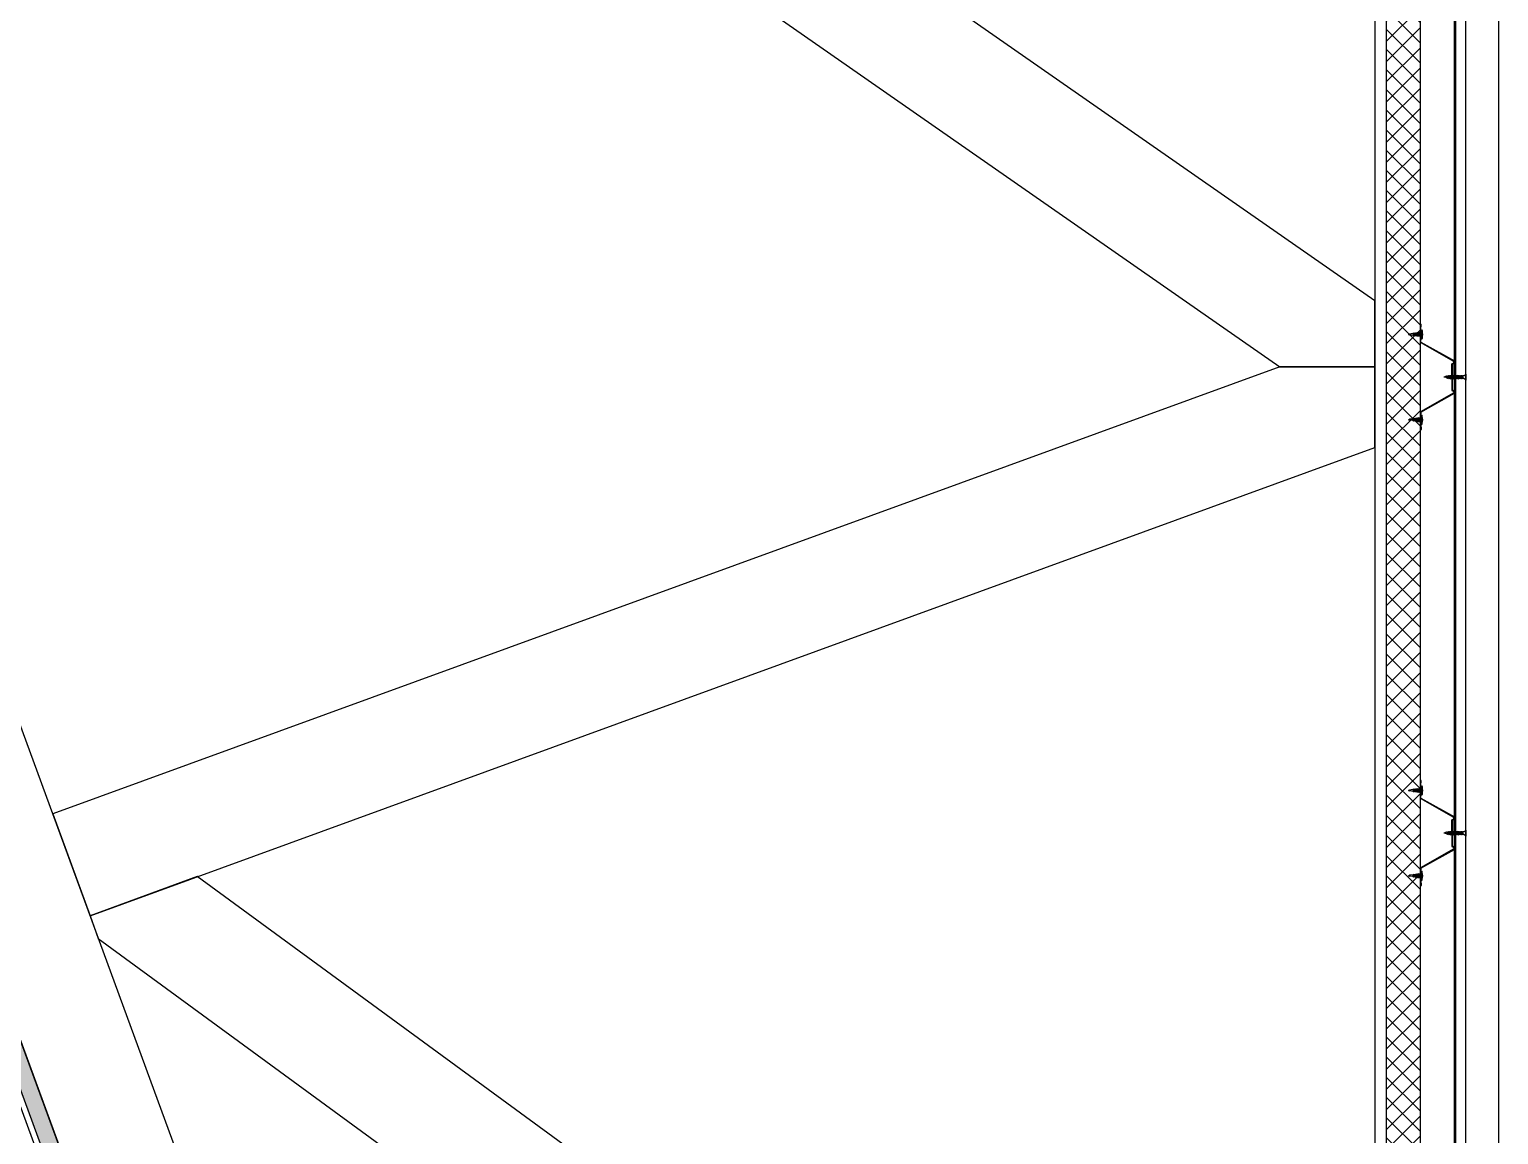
# Model space of a CAD drawing. Header units: inches. Extents: x 203 to 1065, y -1127 to 921.
# Drawn here: x 358.001 to 359.29, y 896.768 to 897.738 of the extents above; entities that cross this region are included whole.
import ezdxf

# ---------------------------------------------------------------- set-up
doc = ezdxf.new("R2010")
doc.units = ezdxf.units.IN
doc.header["$MEASUREMENT"] = 0
doc.linetypes.add('CONTINUA', pattern=[0])
for name, color, linetype in [('CORTE MUROS', 4, 'CONTINUA'), ('CORTE PERFILES Y CERCHA', 3, 'CONTINUA'), ('CORTE PROY', 8, 'CONTINUA')]:
    doc.layers.add(name, color=color, linetype=linetype)

msp = doc.modelspace()

# ---------------------------------------------------------------- hatches: boundary and pattern name
at = {"layer": 'CORTE MUROS', "ltscale": 0.5}
h = msp.add_hatch(dxfattribs=at)
h.set_pattern_fill('ANSI38', color=252, scale=0.05, angle=90.1237, style=0)
h.set_pattern_definition([(135.1236939, (356.129718, 445.1284), (-0.00440986616, -0.004428948005), []), (225.1236939, (356.129718, 445.1284), (-0.00439078432, -0.01326776217), [0.015625, -0.009375])])
h.paths.add_polyline_path([(357.3146, 898.7036), (357.3005, 898.6984), (359.2295, 893.4341), (359.2436, 893.4392)])
at = {"layer": 'CORTE PERFILES Y CERCHA', "ltscale": 0.5}
h = msp.add_hatch(dxfattribs=at)
h.set_pattern_fill('_USER', color=251, scale=0.0125, angle=135, style=0, double=1, pattern_type=0)
h.set_pattern_definition([(135, (330.638395, 601.799274), (-0.00883883476, -0.00883883476), []), (225, (330.638395, 601.799274), (0.00883883476, -0.00883883476), [])])
h.paths.add_polyline_path([(359.1912, 903.7976), (359.1912, 893.6096), (359.2212, 893.6096), (359.2212, 903.7976)])

# ---------------------------------------------------------------- linework, layer by layer
at = {"layer": 'CORTE MUROS'}
msp.add_lwpolyline([(357.3146, 898.7036), (357.3005, 898.6984), (359.2295, 893.4341), (359.2436, 893.4392), (357.3146, 898.7036)], dxfattribs=at)
msp.add_lwpolyline([(357.2423, 898.6771), (359.209, 893.3099), (359.2625, 893.3295), (357.2958, 898.6967)], close=True, dxfattribs=at)
at = {"layer": 'CORTE PERFILES Y CERCHA', "color": 2}
for p, q in [((359.2512, 893.6933), (359.2512, 903.7139)), ((359.2522, 893.6933), (359.2522, 903.7139)), ((359.2612, 893.6933), (359.2612, 903.7139))]:
    msp.add_line(p, q, dxfattribs=at)
at = {"layer": 'CORTE PERFILES Y CERCHA'}
for p, q in [((359.2212, 897.4714), (359.2212, 897.4784)), ((359.2216, 897.4715), (359.2216, 897.4784)), ((359.2216, 897.4784), (359.2216, 897.4784)), ((359.2216, 897.4765), (359.2216, 897.4784)), ((359.222, 897.4765), (359.222, 897.4784)), ((359.2147, 897.4707), (359.2109, 897.4699)), ((359.2109, 897.4699), (359.2116, 897.4703)), ((359.2116, 897.4699), (359.2109, 897.4699)), ((359.2109, 897.4699), (359.2116, 897.4695)), ((359.2147, 897.4707), (359.2116, 897.4703)), ((359.2116, 897.4695), (359.2116, 897.4699)), ((359.215, 897.4691), (359.2116, 897.4695)), ((359.2151, 897.471), (359.2147, 897.4707)), ((359.2147, 897.4707), (359.215, 897.4691)), ((359.2155, 897.4688), (359.215, 897.4691)), ((359.2151, 897.471), (359.2155, 897.4708)), ((359.2155, 897.4688), (359.2151, 897.471)), ((359.2164, 897.4709), (359.2155, 897.4708)), ((359.2155, 897.4708), (359.216, 897.469)), ((359.2155, 897.4688), (359.216, 897.469)), ((359.2169, 897.4689), (359.216, 897.469)), ((359.2168, 897.4713), (359.2164, 897.4709)), ((359.2164, 897.4709), (359.2169, 897.4689)), ((359.2168, 897.4713), (359.2173, 897.471)), ((359.2174, 897.4685), (359.2168, 897.4713)), ((359.2174, 897.4685), (359.2169, 897.4689)), ((359.2182, 897.4711), (359.2173, 897.471)), ((359.2173, 897.471), (359.2178, 897.4688)), ((359.2174, 897.4685), (359.2178, 897.4688)), ((359.2187, 897.4687), (359.2178, 897.4688)), ((359.2186, 897.4716), (359.2182, 897.4711)), ((359.2182, 897.4711), (359.2187, 897.4687)), ((359.2186, 897.4716), (359.219, 897.4712)), ((359.2192, 897.4682), (359.2186, 897.4716)), ((359.2192, 897.4682), (359.2187, 897.4687)), ((359.22, 897.4713), (359.219, 897.4712)), ((359.219, 897.4712), (359.2197, 897.4686)), ((359.2192, 897.4682), (359.2197, 897.4686)), ((359.2207, 897.4685), (359.2197, 897.4686)), ((359.2204, 897.4719), (359.22, 897.4713)), ((359.22, 897.4713), (359.2207, 897.4685)), ((359.2204, 897.4719), (359.2208, 897.4714)), ((359.2211, 897.4679), (359.2204, 897.4719)), ((359.2211, 897.4679), (359.2207, 897.4685)), ((359.2216, 897.4715), (359.2208, 897.4714)), ((359.2208, 897.4714), (359.2216, 897.4684)), ((359.2211, 897.4679), (359.2216, 897.4684)), ((359.2212, 897.4628), (359.2212, 897.468)), ((359.2216, 897.4765), (359.222, 897.4765)), ((359.222, 897.4734), (359.2216, 897.4729)), ((359.2216, 897.4715), (359.2216, 897.4729)), ((359.2216, 897.4715), (359.2216, 897.4684)), ((359.2216, 897.4631), (359.2216, 897.4684)), ((359.2216, 897.4669), (359.2216, 897.4684)), ((359.222, 897.4665), (359.2216, 897.4669)), ((359.222, 897.4734), (359.222, 897.4665)), ((359.2221, 897.4735), (359.2221, 897.4664)), ((359.2229, 897.4735), (359.2229, 897.4664)), ((359.2234, 897.4699), (359.2229, 897.4699)), ((359.2442, 897.4333), (359.2419, 897.4325)), ((359.2446, 897.4336), (359.2443, 897.4333)), ((359.2443, 897.4333), (359.2447, 897.4316)), ((359.2446, 897.4336), (359.2449, 897.4335)), ((359.245, 897.4312), (359.2446, 897.4336)), ((359.245, 897.4312), (359.2447, 897.4316)), ((359.2455, 897.4337), (359.2449, 897.4335)), ((359.2449, 897.4335), (359.2453, 897.4316)), ((359.245, 897.4312), (359.2453, 897.4316)), ((359.2461, 897.4314), (359.2453, 897.4316)), ((359.2458, 897.434), (359.2455, 897.4337)), ((359.2455, 897.4337), (359.2461, 897.4314)), ((359.2458, 897.434), (359.2462, 897.4337)), ((359.2464, 897.431), (359.2458, 897.434)), ((359.2464, 897.431), (359.2461, 897.4314)), ((359.2462, 897.4337), (359.2467, 897.4314)), ((359.2468, 897.4337), (359.2462, 897.4337)), ((359.2464, 897.431), (359.2467, 897.4314)), ((359.2474, 897.4314), (359.2467, 897.4314)), ((359.2472, 897.434), (359.2468, 897.4337)), ((359.2468, 897.4337), (359.2474, 897.4314)), ((359.2472, 897.434), (359.2475, 897.4337)), ((359.2477, 897.431), (359.2472, 897.434)), ((359.2477, 897.431), (359.2474, 897.4314)), ((359.2475, 897.4337), (359.2481, 897.4314)), ((359.2482, 897.4337), (359.2475, 897.4337)), ((359.2477, 897.431), (359.2481, 897.4314)), ((359.2487, 897.4314), (359.2481, 897.4314)), ((359.2485, 897.434), (359.2482, 897.4337)), ((359.2482, 897.4337), (359.2487, 897.4314)), ((359.2485, 897.434), (359.2489, 897.4337)), ((359.2491, 897.431), (359.2485, 897.434)), ((359.2491, 897.431), (359.2487, 897.4314)), ((359.2489, 897.4337), (359.2494, 897.4314)), ((359.2495, 897.4337), (359.2489, 897.4337)), ((359.2491, 897.431), (359.2494, 897.4314)), ((359.2501, 897.4314), (359.2494, 897.4314)), ((359.2499, 897.434), (359.2495, 897.4337)), ((359.2495, 897.4337), (359.2501, 897.4314)), ((359.2499, 897.434), (359.2502, 897.4337)), ((359.2504, 897.431), (359.2499, 897.434)), ((359.2504, 897.431), (359.2501, 897.4314)), ((359.2502, 897.4337), (359.2508, 897.4314)), ((359.2509, 897.4337), (359.2502, 897.4337)), ((359.2504, 897.431), (359.2508, 897.4314)), ((359.2514, 897.4314), (359.2508, 897.4314)), ((359.2512, 897.434), (359.2509, 897.4337)), ((359.2509, 897.4337), (359.2514, 897.4314)), ((359.2512, 897.434), (359.2516, 897.4337)), ((359.2518, 897.431), (359.2512, 897.434)), ((359.2518, 897.431), (359.2514, 897.4314)), ((359.2516, 897.4337), (359.2521, 897.4314)), ((359.2523, 897.4337), (359.2516, 897.4337)), ((359.2518, 897.431), (359.2521, 897.4314)), ((359.2528, 897.4314), (359.2521, 897.4314)), ((359.2528, 897.4314), (359.2521, 897.4314)), ((359.2526, 897.434), (359.2523, 897.4337)), ((359.2523, 897.4337), (359.2528, 897.4314)), ((359.2523, 897.4337), (359.2528, 897.4314)), ((359.2526, 897.434), (359.253, 897.4337)), ((359.2532, 897.431), (359.2526, 897.434)), ((359.2532, 897.431), (359.2528, 897.4314)), ((359.253, 897.4337), (359.2535, 897.4314)), ((359.2536, 897.4337), (359.253, 897.4337)), ((359.2532, 897.431), (359.2535, 897.4314)), ((359.2542, 897.4314), (359.2535, 897.4314)), ((359.254, 897.434), (359.2536, 897.4337)), ((359.2536, 897.4337), (359.2542, 897.4314)), ((359.2536, 897.4337), (359.2542, 897.4314)), ((359.2536, 897.4337), (359.2542, 897.4314)), ((359.254, 897.434), (359.2543, 897.4337)), ((359.2545, 897.431), (359.254, 897.434)), ((359.2545, 897.431), (359.2542, 897.4314)), ((359.2543, 897.4337), (359.2549, 897.4314)), ((359.255, 897.4337), (359.2543, 897.4337)), ((359.2545, 897.431), (359.2549, 897.4314)), ((359.2555, 897.4314), (359.2549, 897.4314)), ((359.2553, 897.434), (359.255, 897.4337)), ((359.255, 897.4337), (359.2555, 897.4314)), ((359.255, 897.4337), (359.2555, 897.4314)), ((359.255, 897.4337), (359.2555, 897.4314)), ((359.2553, 897.434), (359.2557, 897.4337)), ((359.2559, 897.431), (359.2553, 897.434)), ((359.2559, 897.431), (359.2555, 897.4314)), ((359.2557, 897.4337), (359.2562, 897.4314)), ((359.2563, 897.4337), (359.2557, 897.4337)), ((359.2559, 897.431), (359.2562, 897.4314)), ((359.2569, 897.4314), (359.2562, 897.4314)), ((359.2567, 897.434), (359.2563, 897.4337)), ((359.2563, 897.4337), (359.2569, 897.4314)), ((359.2567, 897.434), (359.257, 897.4337)), ((359.2572, 897.431), (359.2567, 897.434)), ((359.2572, 897.431), (359.2569, 897.4314)), ((359.2572, 897.431), (359.2569, 897.4314)), ((359.257, 897.4337), (359.2576, 897.4314)), ((359.2577, 897.4337), (359.257, 897.4337)), ((359.2572, 897.431), (359.2576, 897.4314)), ((359.2572, 897.431), (359.2576, 897.4314)), ((359.2582, 897.4314), (359.2576, 897.4314)), ((359.258, 897.434), (359.2577, 897.4337)), ((359.2577, 897.4337), (359.2582, 897.4314)), ((359.258, 897.434), (359.2584, 897.4337)), ((359.2586, 897.431), (359.258, 897.434)), ((359.2586, 897.431), (359.2582, 897.4314)), ((359.2586, 897.431), (359.2582, 897.4314)), ((359.2583, 897.4337), (359.2589, 897.4314)), ((359.2596, 897.4337), (359.2583, 897.4337)), ((359.2589, 897.4337), (359.2584, 897.4337)), ((359.2586, 897.431), (359.2589, 897.4314)), ((359.2586, 897.431), (359.2589, 897.4314)), ((359.2595, 897.4314), (359.2589, 897.4314)), ((359.2596, 897.4314), (359.2589, 897.4314)), ((359.2612, 897.4351), (359.2596, 897.4337)), ((359.2612, 897.4299), (359.2596, 897.4314)), ((359.2612, 897.4325), (359.2608, 897.4325)), ((359.2612, 897.4351), (359.2612, 897.4299)), ((359.2212, 897.4022), (359.2212, 897.3971)), ((359.2216, 897.4019), (359.2216, 897.3967)), ((359.2109, 897.3951), (359.2116, 897.3956)), ((359.2116, 897.3951), (359.2109, 897.3951)), ((359.2109, 897.3951), (359.2116, 897.3947)), ((359.2147, 897.3944), (359.2109, 897.3951)), ((359.215, 897.3959), (359.2116, 897.3956)), ((359.2116, 897.3956), (359.2116, 897.3951)), ((359.2147, 897.3944), (359.2116, 897.3947)), ((359.2147, 897.3944), (359.215, 897.3959)), ((359.2151, 897.394), (359.2147, 897.3944)), ((359.2155, 897.3963), (359.215, 897.3959)), ((359.2155, 897.3963), (359.2151, 897.394)), ((359.2151, 897.394), (359.2155, 897.3943)), ((359.2155, 897.3963), (359.216, 897.396)), ((359.2155, 897.3943), (359.216, 897.396)), ((359.2164, 897.3942), (359.2155, 897.3943)), ((359.2169, 897.3961), (359.216, 897.396)), ((359.2164, 897.3942), (359.2169, 897.3961)), ((359.2168, 897.3937), (359.2164, 897.3942)), ((359.2174, 897.3966), (359.2168, 897.3937)), ((359.2168, 897.3937), (359.2173, 897.3941)), ((359.2174, 897.3966), (359.2169, 897.3961)), ((359.2173, 897.3941), (359.2178, 897.3963)), ((359.2182, 897.394), (359.2173, 897.3941)), ((359.2174, 897.3966), (359.2178, 897.3963)), ((359.2187, 897.3964), (359.2178, 897.3963)), ((359.2182, 897.394), (359.2187, 897.3964)), ((359.2186, 897.3934), (359.2182, 897.394)), ((359.2192, 897.3968), (359.2186, 897.3934)), ((359.2186, 897.3934), (359.219, 897.3939)), ((359.2192, 897.3968), (359.2187, 897.3964)), ((359.219, 897.3939), (359.2197, 897.3965)), ((359.22, 897.3938), (359.219, 897.3939)), ((359.2192, 897.3968), (359.2197, 897.3965)), ((359.2207, 897.3966), (359.2197, 897.3965)), ((359.22, 897.3938), (359.2207, 897.3966)), ((359.2204, 897.3931), (359.22, 897.3938)), ((359.2211, 897.3971), (359.2204, 897.3931)), ((359.2204, 897.3931), (359.2208, 897.3937)), ((359.2211, 897.3971), (359.2207, 897.3966)), ((359.2208, 897.3937), (359.2216, 897.3967)), ((359.2216, 897.3936), (359.2208, 897.3937)), ((359.2211, 897.3971), (359.2216, 897.3967)), ((359.2212, 897.3936), (359.2212, 897.3867)), ((359.222, 897.3986), (359.2216, 897.3981)), ((359.2216, 897.3981), (359.2216, 897.3921)), ((359.2216, 897.3936), (359.2216, 897.3967)), ((359.2216, 897.3936), (359.2216, 897.3867)), ((359.222, 897.3917), (359.2216, 897.3921)), ((359.2216, 897.3886), (359.2216, 897.3867)), ((359.2216, 897.3886), (359.222, 897.3886)), ((359.222, 897.3917), (359.222, 897.3986)), ((359.222, 897.3886), (359.222, 897.3867)), ((359.2221, 897.3916), (359.2221, 897.3987)), ((359.2229, 897.3916), (359.2229, 897.3987)), ((359.2234, 897.3951), (359.2229, 897.3951)), ((359.2216, 897.3867), (359.2216, 897.3867)), ((359.2212, 897.0714), (359.2212, 897.0784)), ((359.2216, 897.0715), (359.2216, 897.0784)), ((359.2216, 897.0784), (359.2216, 897.0784)), ((359.2216, 897.0765), (359.2216, 897.0784)), ((359.222, 897.0765), (359.222, 897.0784)), ((359.2147, 897.0707), (359.2109, 897.0699)), ((359.2109, 897.0699), (359.2116, 897.0703)), ((359.2116, 897.0699), (359.2109, 897.0699)), ((359.2109, 897.0699), (359.2116, 897.0695)), ((359.2147, 897.0707), (359.2116, 897.0703)), ((359.2116, 897.0695), (359.2116, 897.0699)), ((359.215, 897.0691), (359.2116, 897.0695)), ((359.2151, 897.071), (359.2147, 897.0707)), ((359.2147, 897.0707), (359.215, 897.0691)), ((359.2155, 897.0688), (359.215, 897.0691)), ((359.2151, 897.071), (359.2155, 897.0708)), ((359.2155, 897.0688), (359.2151, 897.071)), ((359.2164, 897.0709), (359.2155, 897.0708)), ((359.2155, 897.0708), (359.216, 897.069)), ((359.2155, 897.0688), (359.216, 897.069)), ((359.2169, 897.0689), (359.216, 897.069)), ((359.2168, 897.0713), (359.2164, 897.0709)), ((359.2164, 897.0709), (359.2169, 897.0689)), ((359.2168, 897.0713), (359.2173, 897.071)), ((359.2174, 897.0685), (359.2168, 897.0713)), ((359.2174, 897.0685), (359.2169, 897.0689)), ((359.2182, 897.0711), (359.2173, 897.071)), ((359.2173, 897.071), (359.2178, 897.0688)), ((359.2174, 897.0685), (359.2178, 897.0688)), ((359.2187, 897.0687), (359.2178, 897.0688)), ((359.2186, 897.0716), (359.2182, 897.0711)), ((359.2182, 897.0711), (359.2187, 897.0687)), ((359.2186, 897.0716), (359.219, 897.0712)), ((359.2192, 897.0682), (359.2186, 897.0716)), ((359.2192, 897.0682), (359.2187, 897.0687)), ((359.22, 897.0713), (359.219, 897.0712)), ((359.219, 897.0712), (359.2197, 897.0686)), ((359.2192, 897.0682), (359.2197, 897.0686)), ((359.2207, 897.0685), (359.2197, 897.0686)), ((359.2204, 897.0719), (359.22, 897.0713)), ((359.22, 897.0713), (359.2207, 897.0685)), ((359.2204, 897.0719), (359.2208, 897.0714)), ((359.2211, 897.0679), (359.2204, 897.0719)), ((359.2211, 897.0679), (359.2207, 897.0685)), ((359.2216, 897.0715), (359.2208, 897.0714)), ((359.2208, 897.0714), (359.2216, 897.0684)), ((359.2211, 897.0679), (359.2216, 897.0684)), ((359.2212, 897.0628), (359.2212, 897.068)), ((359.2216, 897.0765), (359.222, 897.0765)), ((359.222, 897.0734), (359.2216, 897.0729)), ((359.2216, 897.0715), (359.2216, 897.0729)), ((359.2216, 897.0715), (359.2216, 897.0684)), ((359.2216, 897.0631), (359.2216, 897.0684)), ((359.2216, 897.0669), (359.2216, 897.0684)), ((359.222, 897.0665), (359.2216, 897.0669)), ((359.222, 897.0734), (359.222, 897.0665)), ((359.2221, 897.0735), (359.2221, 897.0664)), ((359.2229, 897.0735), (359.2229, 897.0664)), ((359.2234, 897.0699), (359.2229, 897.0699)), ((359.2442, 897.0333), (359.2419, 897.0325)), ((359.2446, 897.0336), (359.2443, 897.0333)), ((359.2443, 897.0333), (359.2447, 897.0316)), ((359.2446, 897.0336), (359.2449, 897.0335)), ((359.245, 897.0312), (359.2446, 897.0336)), ((359.245, 897.0312), (359.2447, 897.0316)), ((359.2455, 897.0337), (359.2449, 897.0335)), ((359.2449, 897.0335), (359.2453, 897.0316)), ((359.245, 897.0312), (359.2453, 897.0316)), ((359.2461, 897.0314), (359.2453, 897.0316)), ((359.2458, 897.034), (359.2455, 897.0337)), ((359.2455, 897.0337), (359.2461, 897.0314)), ((359.2458, 897.034), (359.2462, 897.0337)), ((359.2464, 897.031), (359.2458, 897.034)), ((359.2464, 897.031), (359.2461, 897.0314)), ((359.2462, 897.0337), (359.2467, 897.0314)), ((359.2468, 897.0337), (359.2462, 897.0337)), ((359.2464, 897.031), (359.2467, 897.0314)), ((359.2474, 897.0314), (359.2467, 897.0314)), ((359.2472, 897.034), (359.2468, 897.0337)), ((359.2468, 897.0337), (359.2474, 897.0314)), ((359.2472, 897.034), (359.2475, 897.0337)), ((359.2477, 897.031), (359.2472, 897.034)), ((359.2477, 897.031), (359.2474, 897.0314)), ((359.2475, 897.0337), (359.2481, 897.0314)), ((359.2482, 897.0337), (359.2475, 897.0337)), ((359.2477, 897.031), (359.2481, 897.0314)), ((359.2487, 897.0314), (359.2481, 897.0314)), ((359.2485, 897.034), (359.2482, 897.0337)), ((359.2482, 897.0337), (359.2487, 897.0314)), ((359.2485, 897.034), (359.2489, 897.0337)), ((359.2491, 897.031), (359.2485, 897.034)), ((359.2491, 897.031), (359.2487, 897.0314)), ((359.2489, 897.0337), (359.2494, 897.0314)), ((359.2495, 897.0337), (359.2489, 897.0337)), ((359.2491, 897.031), (359.2494, 897.0314)), ((359.2501, 897.0314), (359.2494, 897.0314)), ((359.2499, 897.034), (359.2495, 897.0337)), ((359.2495, 897.0337), (359.2501, 897.0314)), ((359.2499, 897.034), (359.2502, 897.0337)), ((359.2504, 897.031), (359.2499, 897.034)), ((359.2504, 897.031), (359.2501, 897.0314)), ((359.2502, 897.0337), (359.2508, 897.0314)), ((359.2509, 897.0337), (359.2502, 897.0337)), ((359.2504, 897.031), (359.2508, 897.0314)), ((359.2514, 897.0314), (359.2508, 897.0314)), ((359.2512, 897.034), (359.2509, 897.0337)), ((359.2509, 897.0337), (359.2514, 897.0314)), ((359.2512, 897.034), (359.2516, 897.0337)), ((359.2518, 897.031), (359.2512, 897.034)), ((359.2518, 897.031), (359.2514, 897.0314)), ((359.2516, 897.0337), (359.2521, 897.0314)), ((359.2523, 897.0337), (359.2516, 897.0337)), ((359.2518, 897.031), (359.2521, 897.0314)), ((359.2528, 897.0314), (359.2521, 897.0314)), ((359.2528, 897.0314), (359.2521, 897.0314)), ((359.2526, 897.034), (359.2523, 897.0337)), ((359.2523, 897.0337), (359.2528, 897.0314)), ((359.2523, 897.0337), (359.2528, 897.0314)), ((359.2526, 897.034), (359.253, 897.0337)), ((359.2532, 897.031), (359.2526, 897.034)), ((359.2532, 897.031), (359.2528, 897.0314)), ((359.253, 897.0337), (359.2535, 897.0314)), ((359.2536, 897.0337), (359.253, 897.0337)), ((359.2532, 897.031), (359.2535, 897.0314)), ((359.2542, 897.0314), (359.2535, 897.0314)), ((359.254, 897.034), (359.2536, 897.0337)), ((359.2536, 897.0337), (359.2542, 897.0314)), ((359.2536, 897.0337), (359.2542, 897.0314)), ((359.2536, 897.0337), (359.2542, 897.0314)), ((359.254, 897.034), (359.2543, 897.0337)), ((359.2545, 897.031), (359.254, 897.034)), ((359.2545, 897.031), (359.2542, 897.0314)), ((359.2543, 897.0337), (359.2549, 897.0314)), ((359.255, 897.0337), (359.2543, 897.0337)), ((359.2545, 897.031), (359.2549, 897.0314)), ((359.2555, 897.0314), (359.2549, 897.0314)), ((359.2553, 897.034), (359.255, 897.0337)), ((359.255, 897.0337), (359.2555, 897.0314)), ((359.255, 897.0337), (359.2555, 897.0314)), ((359.255, 897.0337), (359.2555, 897.0314)), ((359.2553, 897.034), (359.2557, 897.0337)), ((359.2559, 897.031), (359.2553, 897.034)), ((359.2559, 897.031), (359.2555, 897.0314)), ((359.2557, 897.0337), (359.2562, 897.0314)), ((359.2563, 897.0337), (359.2557, 897.0337)), ((359.2559, 897.031), (359.2562, 897.0314)), ((359.2569, 897.0314), (359.2562, 897.0314)), ((359.2567, 897.034), (359.2563, 897.0337)), ((359.2563, 897.0337), (359.2569, 897.0314)), ((359.2567, 897.034), (359.257, 897.0337)), ((359.2572, 897.031), (359.2567, 897.034)), ((359.2572, 897.031), (359.2569, 897.0314)), ((359.2572, 897.031), (359.2569, 897.0314)), ((359.257, 897.0337), (359.2576, 897.0314)), ((359.2577, 897.0337), (359.257, 897.0337)), ((359.2572, 897.031), (359.2576, 897.0314)), ((359.2572, 897.031), (359.2576, 897.0314)), ((359.2582, 897.0314), (359.2576, 897.0314)), ((359.258, 897.034), (359.2577, 897.0337)), ((359.2577, 897.0337), (359.2582, 897.0314)), ((359.258, 897.034), (359.2584, 897.0337)), ((359.2586, 897.031), (359.258, 897.034)), ((359.2586, 897.031), (359.2582, 897.0314)), ((359.2586, 897.031), (359.2582, 897.0314)), ((359.2583, 897.0337), (359.2589, 897.0314)), ((359.2596, 897.0337), (359.2583, 897.0337)), ((359.2589, 897.0337), (359.2584, 897.0337)), ((359.2586, 897.031), (359.2589, 897.0314)), ((359.2586, 897.031), (359.2589, 897.0314)), ((359.2595, 897.0314), (359.2589, 897.0314)), ((359.2596, 897.0314), (359.2589, 897.0314)), ((359.2612, 897.0351), (359.2596, 897.0337)), ((359.2612, 897.0299), (359.2596, 897.0314)), ((359.2612, 897.0325), (359.2608, 897.0325)), ((359.2612, 897.0351), (359.2612, 897.0299)), ((359.2212, 897.0022), (359.2212, 896.9971)), ((359.2216, 897.0019), (359.2216, 896.9967)), ((359.2109, 896.9951), (359.2116, 896.9956)), ((359.2116, 896.9951), (359.2109, 896.9951)), ((359.2109, 896.9951), (359.2116, 896.9947)), ((359.2147, 896.9944), (359.2109, 896.9951)), ((359.215, 896.9959), (359.2116, 896.9956)), ((359.2116, 896.9956), (359.2116, 896.9951)), ((359.2147, 896.9944), (359.2116, 896.9947)), ((359.2147, 896.9944), (359.215, 896.9959)), ((359.2151, 896.994), (359.2147, 896.9944)), ((359.2155, 896.9963), (359.215, 896.9959)), ((359.2155, 896.9963), (359.2151, 896.994)), ((359.2151, 896.994), (359.2155, 896.9943)), ((359.2155, 896.9963), (359.216, 896.996)), ((359.2155, 896.9943), (359.216, 896.996)), ((359.2164, 896.9942), (359.2155, 896.9943)), ((359.2169, 896.9961), (359.216, 896.996)), ((359.2164, 896.9942), (359.2169, 896.9961)), ((359.2168, 896.9937), (359.2164, 896.9942)), ((359.2174, 896.9966), (359.2168, 896.9937)), ((359.2168, 896.9937), (359.2173, 896.9941)), ((359.2174, 896.9966), (359.2169, 896.9961)), ((359.2173, 896.9941), (359.2178, 896.9963)), ((359.2182, 896.994), (359.2173, 896.9941)), ((359.2174, 896.9966), (359.2178, 896.9963)), ((359.2187, 896.9964), (359.2178, 896.9963)), ((359.2182, 896.994), (359.2187, 896.9964)), ((359.2186, 896.9934), (359.2182, 896.994)), ((359.2192, 896.9968), (359.2186, 896.9934)), ((359.2186, 896.9934), (359.219, 896.9939)), ((359.2192, 896.9968), (359.2187, 896.9964)), ((359.219, 896.9939), (359.2197, 896.9965)), ((359.22, 896.9938), (359.219, 896.9939)), ((359.2192, 896.9968), (359.2197, 896.9965)), ((359.2207, 896.9966), (359.2197, 896.9965)), ((359.22, 896.9938), (359.2207, 896.9966)), ((359.2204, 896.9931), (359.22, 896.9938)), ((359.2211, 896.9971), (359.2204, 896.9931)), ((359.2204, 896.9931), (359.2208, 896.9937)), ((359.2211, 896.9971), (359.2207, 896.9966)), ((359.2208, 896.9937), (359.2216, 896.9967)), ((359.2216, 896.9936), (359.2208, 896.9937)), ((359.2211, 896.9971), (359.2216, 896.9967)), ((359.2212, 896.9936), (359.2212, 896.9867)), ((359.222, 896.9986), (359.2216, 896.9981)), ((359.2216, 896.9981), (359.2216, 896.9921)), ((359.2216, 896.9936), (359.2216, 896.9967)), ((359.2216, 896.9936), (359.2216, 896.9867)), ((359.222, 896.9917), (359.2216, 896.9921)), ((359.2216, 896.9886), (359.2216, 896.9867)), ((359.2216, 896.9886), (359.222, 896.9886)), ((359.222, 896.9917), (359.222, 896.9986)), ((359.222, 896.9886), (359.222, 896.9867)), ((359.2221, 896.9916), (359.2221, 896.9987)), ((359.2229, 896.9916), (359.2229, 896.9987)), ((359.2234, 896.9951), (359.2229, 896.9951)), ((359.2216, 896.9867), (359.2216, 896.9867))]:
    msp.add_line(p, q, dxfattribs=at)
for points in [[(359.1812, 903.7976), (359.1812, 893.6096), (359.2212, 893.6096), (359.2212, 903.7976)], [(357.4158, 898.7036), (357.3146, 898.7036), (359.1812, 893.6096), (359.1812, 893.8857)], [(359.0981, 897.4416), (359.1812, 897.4416), (359.1812, 897.4995), (357.5207, 898.6561), (357.4332, 898.6561), (357.4602, 898.5825)], [(358.0547, 896.9601), (359.1812, 897.3707), (359.1812, 897.4416), (359.0981, 897.4416), (358.0219, 897.0495)], [(359.1008, 896.1796), (359.1812, 896.1796), (359.1812, 896.2384), (358.1487, 896.9944), (358.0547, 896.9601), (358.0619, 896.9402)]]:
    msp.add_lwpolyline(points, close=True, dxfattribs=at)
at = {"layer": 'CORTE PERFILES Y CERCHA', "color": 2}
msp.add_lwpolyline([(359.1912, 903.7976), (359.1912, 893.6096), (359.2212, 893.6096), (359.2212, 903.7976)], close=True, dxfattribs=at)
at = {"layer": 'CORTE PERFILES Y CERCHA'}
for points in [[(359.2488, 897.434), (359.2488, 897.4442), (359.2507, 897.4451), (359.2507, 897.4462), (359.2212, 897.4628)], [(359.2216, 897.4631), (359.2512, 897.4467), (359.2512, 897.4448), (359.2493, 897.4439), (359.2493, 897.4337)], [(359.2488, 897.4314), (359.2488, 897.4209), (359.2507, 897.4199), (359.2507, 897.4188), (359.2212, 897.4022)], [(359.2216, 897.4019), (359.2512, 897.4183), (359.2512, 897.4202), (359.2493, 897.4212), (359.2493, 897.4312)], [(359.2488, 897.034), (359.2488, 897.0442), (359.2507, 897.0451), (359.2507, 897.0462), (359.2212, 897.0628)], [(359.2216, 897.0631), (359.2512, 897.0467), (359.2512, 897.0448), (359.2493, 897.0439), (359.2493, 897.0337)], [(359.2488, 897.0314), (359.2488, 897.0209), (359.2507, 897.0199), (359.2507, 897.0188), (359.2212, 897.0022)], [(359.2216, 897.0019), (359.2512, 897.0183), (359.2512, 897.0202), (359.2493, 897.0212), (359.2493, 897.0312)]]:
    msp.add_lwpolyline(points, dxfattribs=at)
for centre, radius, start, end in [((359.2216, 897.4784), 0.000437, 0, 180), ((359.2225, 897.4735), 0.000403, 0, 180), ((359.2225, 897.4664), 0.000403, 180, 0), ((359.2136, 897.4699), 0.00976, 342.0915, 17.9085), ((359.2423, 897.4293), 0.00322, 43.6548, 98.0284), ((359.2225, 897.3987), 0.000403, 0, 180), ((359.2225, 897.3916), 0.000403, 180, 0), ((359.2136, 897.3951), 0.00976, 342.0915, 17.9085), ((359.2216, 897.3867), 0.000437, 180, 0), ((359.2216, 897.0784), 0.000437, 0, 180), ((359.2225, 897.0735), 0.000403, 0, 180), ((359.2225, 897.0664), 0.000403, 180, 0), ((359.2136, 897.0699), 0.00976, 342.0915, 17.9085), ((359.2423, 897.0293), 0.00322, 43.6548, 98.0284), ((359.2225, 896.9987), 0.000403, 0, 180), ((359.2225, 896.9916), 0.000403, 180, 0), ((359.2136, 896.9951), 0.00976, 342.0915, 17.9085), ((359.2216, 896.9867), 0.000437, 180, 0)]:
    msp.add_arc(centre, radius, start, end, dxfattribs=at)
at = {"layer": 'CORTE PROY', "ltscale": 0.5}
msp.add_line((359.2898, 901.1781), (359.2898, 896.7361), dxfattribs=at)

doc.saveas('drawing.dxf')
